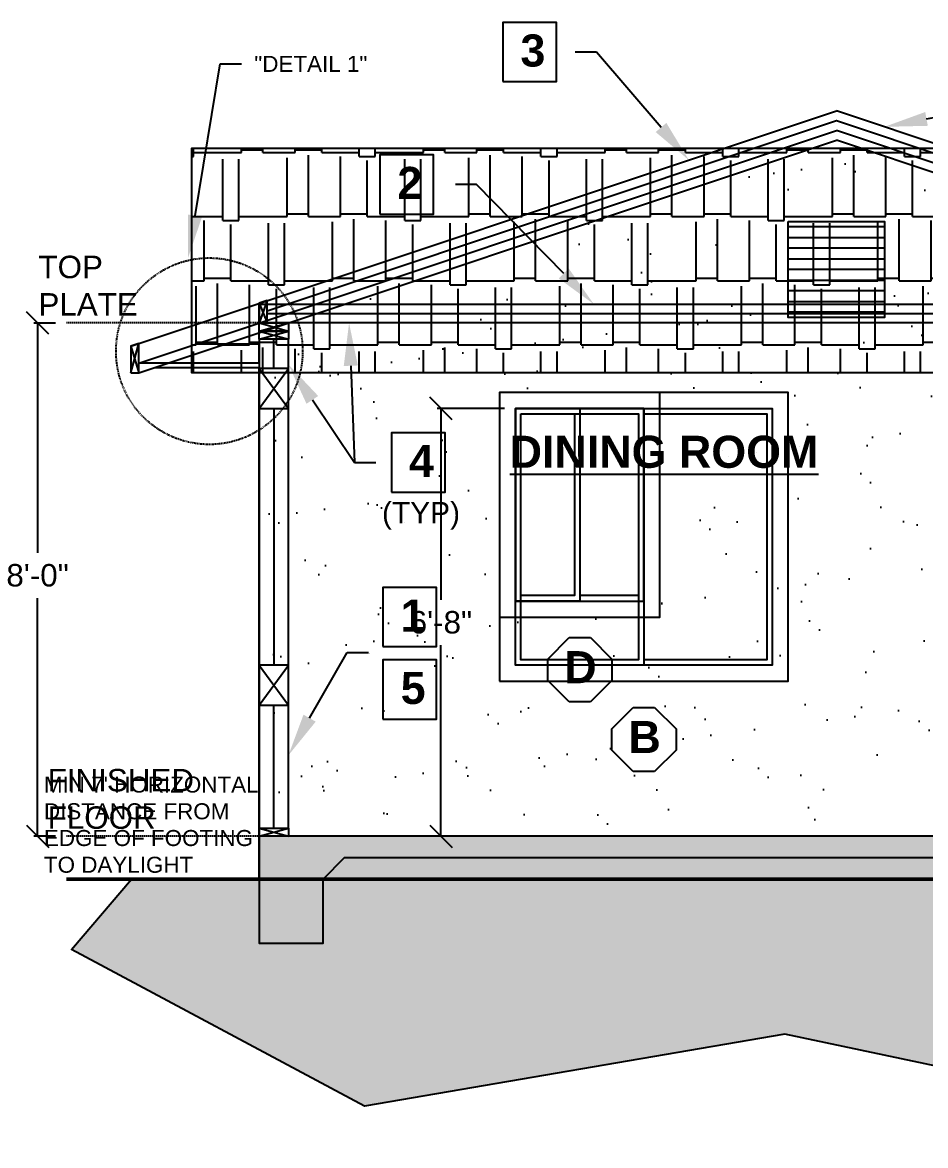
# Model space of a CAD drawing. Header units: inches. Extents: x -3572 to 2430, y -4559 to 3072.
# Drawn here: x -3351.5 to -3182.6, y -1277.7 to -1067.7 of the extents above; entities that cross this region are included whole.
import ezdxf
from ezdxf import colors
from ezdxf.entities.mleader import LeaderData, LeaderLine
from ezdxf.math import Vec2, Vec3

# ---------------------------------------------------------------- set-up
doc = ezdxf.new("R2010")
doc.units = ezdxf.units.IN
doc.header["$MEASUREMENT"] = 0
doc.linetypes.add('DASHED2', pattern=[0.375, 0.25, -0.125])
for name, color, linetype in [('Elevation - Left Details', 6, 'Continuous'), ('Elevation - Right & Left Dim & Labels', 190, 'Continuous'), ('Elevation - Right Details', 3, 'Continuous'), ('Elevation - Section A', 7, 'Continuous'), ('Elevation - Section B', 7, 'Continuous')]:
    doc.layers.add(name, color=color, linetype=linetype)
doc.layers.add('Wall Insulation - Section B', color=40, linetype='BATTING', transparency=0.5)
doc.styles.get("Standard").update_dxf_attribs({"font": 'arial.ttf'})
doc.linetypes.add('BATTING', pattern='A,0.0001,-0.1,[134,ltypeshp.shx,S=0.1,R=0,X=-0.1,Y=0],-0.2,[134,ltypeshp.shx,S=0.1,R=180,X=0.1,Y=0],-0.1', length=0.4001)
doc.dimstyles.get("Standard").update_dxf_attribs({"dimscale": 0.7, "dimtxt": 6, "dimasz": 6, "dimexe": 1, "dimexo": 3, "dimgap": 3, "dimtad": 0, "dimtih": 1, "dimtoh": 1, "dimdec": 4, "dimzin": 1, "dimdsep": 46, "dimlunit": 4, "dimtxsty": 'Standard', "dimblk": 'OBLIQUE', "dimcen": 0.09, "dimadec": 0, "dimazin": 0, "dimtfac": 1, "dimtdec": 4, "dimtofl": 0, "dimtmove": 0, "dimatfit": 3, "dimfxl": 1, "dimtolj": 1, "dimtzin": 0, "dimarcsym": 0})

# ---------------------------------------------------------------- blocks, each defined once
blk = doc.blocks.new('_Oblique')
at = {"color": 0, "linetype": 'ByBlock', "lineweight": -2}
blk.add_line((-0.5, -0.5), (0.5, 0.5), dxfattribs=at)
blk = doc.blocks.new('*D87')
at = {"layer": 'Defpoints', "color": 0, "transparency": 16777216}
for p in [(-3259.23, -1139.89), (-3273.21, -1219.89), (-3262.23, -1219.89)]:
    blk.add_point(p, dxfattribs=at)
at = {"layer": 'Elevation - Left Details', "color": 0, "lineweight": -2, "transparency": 16777216}
for p, q in [((-3261.33, -1139.89), (-3273.91, -1139.89)), ((-3273.21, -1139.89), (-3273.21, -1175.64)), ((-3273.21, -1219.89), (-3273.21, -1184.13)), ((-3264.33, -1219.89), (-3273.91, -1219.89))]:
    blk.add_line(p, q, dxfattribs=at)
at = {"layer": 'Elevation - Left Details', "color": 0, "lineweight": -2, "transparency": 16777216, "xscale": 4.199999999999999, "yscale": 4.199999999999999, "zscale": 4.199999999999999}
for p, rotation in [((-3273.21, -1139.89), 90), ((-3273.21, -1219.89), 270)]:
    blk.add_blockref('_Oblique', p, dxfattribs=dict(at, rotation=rotation))
at = {"layer": 'Elevation - Left Details', "color": 0, "transparency": 16777216, "insert": (-3273.21, -1179.89), "char_height": 4.2, "attachment_point": 5}
blk.add_mtext('\\A1;6\'-8"', dxfattribs=at)
blk = doc.blocks.new('*D88')
at = {"layer": 'Defpoints', "color": 0, "transparency": 16777216}
for p in [(-3348.65, -1123.89), (-3343.23, -1123.89), (-3343.23, -1219.89)]:
    blk.add_point(p, dxfattribs=at)
at = {"layer": 'Elevation - Right & Left Dim & Labels', "color": 0, "lineweight": -2, "transparency": 16777216}
for p, q in [((-3345.33, -1123.89), (-3349.35, -1123.89)), ((-3348.65, -1123.89), (-3348.65, -1166.86)), ((-3348.65, -1219.89), (-3348.65, -1175.35)), ((-3345.33, -1219.89), (-3349.35, -1219.89))]:
    blk.add_line(p, q, dxfattribs=at)
at = {"layer": 'Elevation - Right & Left Dim & Labels', "color": 0, "lineweight": -2, "transparency": 16777216, "xscale": 4.199999999999999, "yscale": 4.199999999999999, "zscale": 4.199999999999999}
for p, rotation in [((-3348.65, -1123.89), 90), ((-3348.65, -1219.89), 270)]:
    blk.add_blockref('_Oblique', p, dxfattribs=dict(at, rotation=rotation))
at = {"layer": 'Elevation - Right & Left Dim & Labels', "color": 0, "transparency": 16777216, "insert": (-3348.65, -1171.1), "char_height": 4.2, "attachment_point": 5}
blk.add_mtext('\\A1;8\'-0"', dxfattribs=at)

msp = doc.modelspace()

# ---------------------------------------------------------------- hatches: boundary and pattern name
at = {"layer": 'Elevation - Left Details', "transparency": 33554610}
h = msp.add_hatch(dxfattribs=at)
h.set_pattern_fill('AR-SAND', color=256, scale=10)
h.paths.add_polyline_path([(-3091.2318, -1219.88738), (-3091.2318, -1132.19808), (-3071.7318, -1132.19808), (-3096.66398, -1123.88738), (-3301.79962, -1123.88738), (-3326.73179, -1132.19808), (-3307.2318, -1132.19808), (-3307.2318, -1219.88738)])
h.paths.add_polyline_path([(-3166.2318, -1178.88738), (-3166.2318, -1136.88738), (-3136.2318, -1136.88738), (-3136.2318, -1178.88738)], flags=16)
h.paths.add_polyline_path([(-3163.2318, -1175.88738), (-3163.2318, -1139.88738), (-3151.2318, -1139.88738), (-3139.2318, -1139.88738), (-3139.2318, -1175.88738)], flags=0)
h.paths.add_polyline_path([(-3157.2318, -1190.73776), (-3157.2318, -1186.73776), (-3153.2318, -1182.73776), (-3149.2318, -1182.73776), (-3145.2318, -1186.73776), (-3145.2318, -1190.73776), (-3149.2318, -1194.73776), (-3153.2318, -1194.73776)], flags=16)
h.paths.add_polyline_path([(-3162.2318, -1174.88738), (-3162.2318, -1140.88738), (-3152.2318, -1140.88738), (-3152.2318, -1174.88738)], flags=0)
h.paths.add_polyline_path([(-3232.2318, -1178.88738), (-3262.2318, -1178.88738), (-3262.2318, -1136.88738), (-3232.2318, -1136.88738)], flags=16)
h.paths.add_polyline_path([(-3235.2318, -1175.88738), (-3259.2318, -1175.88738), (-3259.2318, -1139.88738), (-3235.2318, -1139.88738)], flags=0)
h.paths.add_polyline_path([(-3241.2318, -1190.73776), (-3245.2318, -1194.73776), (-3249.2318, -1194.73776), (-3253.2318, -1190.73776), (-3253.2318, -1186.73776), (-3249.2318, -1182.73776), (-3245.2318, -1182.73776), (-3241.2318, -1186.73776)], flags=16)
h.paths.add_polyline_path([(-3248.2318, -1174.88738), (-3258.2318, -1174.88738), (-3258.2318, -1140.88738), (-3248.2318, -1140.88738)], flags=0)
h.paths.add_polyline_path([(-3096.66398, -1123.88738), (-3199.2318, -1089.69821), (-3301.79962, -1123.88738)])
h.paths.add_polyline_path([(-3190.2318, -1122.88747), (-3208.2318, -1122.88747), (-3208.2318, -1104.88747), (-3190.2318, -1104.88747)], flags=16)
h.paths.add_polyline_path([(-3155.71566, -1194.5403), (-3146.66246, -1194.5403), (-3146.66246, -1182.17604), (-3155.71566, -1182.17604)], flags=24)
h.paths.add_polyline_path([(-3251.71566, -1194.5403), (-3242.66246, -1194.5403), (-3242.66246, -1182.17604), (-3251.71566, -1182.17604)], flags=24)
at = {"layer": 'Elevation - Right Details', "transparency": 33554610}
h = msp.add_hatch(dxfattribs=at)
h.set_pattern_fill('AR-SAND', color=256, scale=10)
h.paths.add_polyline_path([(-2801.2318, -1132.19808), (-2781.7318, -1132.19808), (-2806.66398, -1123.88738), (-3011.79962, -1123.88738), (-3017.2318, -1125.6981), (-3017.2318, -1133.19808), (-3307.2318, -1133.19808), (-3307.2318, -1219.88738), (-2801.2318, -1219.88738)])
h.paths.add_polyline_path([(-3136.2318, -1136.88738), (-3094.2318, -1136.88738), (-3094.2318, -1166.88738), (-3136.2318, -1166.88738)], flags=16)
h.paths.add_polyline_path([(-3133.2318, -1163.88738), (-3133.2318, -1139.88738), (-3115.2318, -1139.88738), (-3097.2318, -1139.88738), (-3097.2318, -1163.88738)], flags=0)
h.paths.add_polyline_path([(-3132.2318, -1162.88738), (-3132.2318, -1140.88738), (-3116.2318, -1140.88738), (-3116.2318, -1162.88738)], flags=0)
h.paths.add_polyline_path([(-3208.2318, -1190.88738), (-3262.2318, -1190.88738), (-3262.2318, -1136.88738), (-3208.2318, -1136.88738)], flags=16)
h.paths.add_polyline_path([(-3211.2318, -1187.88738), (-3235.2318, -1187.88738), (-3259.2318, -1187.88738), (-3259.2318, -1139.88738), (-3235.2318, -1139.88738), (-3211.2318, -1139.88738)], flags=0)
h.paths.add_polyline_path([(-3121.2318, -1175.80677), (-3117.2318, -1171.80677), (-3113.2318, -1171.80677), (-3109.2318, -1175.80677), (-3109.2318, -1179.80677), (-3113.2318, -1183.80677), (-3117.2318, -1183.80677), (-3121.2318, -1179.80677)], flags=16)
h.paths.add_polyline_path([(-3236.2318, -1186.88738), (-3258.2318, -1186.88738), (-3258.2318, -1140.88738), (-3236.2318, -1140.88738)], flags=0)
h.paths.add_polyline_path([(-3229.2318, -1199.80677), (-3229.2318, -1203.80677), (-3233.2318, -1207.80677), (-3237.2318, -1207.80677), (-3241.2318, -1203.80677), (-3241.2318, -1199.80677), (-3237.2318, -1195.80677), (-3233.2318, -1195.80677)], flags=16)
h.paths.add_polyline_path([(-3004.2318, -1136.88738), (-2962.2318, -1136.88738), (-2962.2318, -1166.88738), (-3004.2318, -1166.88738)], flags=16)
h.paths.add_polyline_path([(-3001.2318, -1163.88738), (-3001.2318, -1139.88738), (-2983.2318, -1139.88738), (-2965.2318, -1139.88738), (-2965.2318, -1163.88738)], flags=0)
h.paths.add_polyline_path([(-3000.2318, -1162.88738), (-3000.2318, -1140.88738), (-2984.2318, -1140.88738), (-2984.2318, -1162.88738)], flags=0)
h.paths.add_polyline_path([(-2989.2318, -1175.80677), (-2985.2318, -1171.80677), (-2981.2318, -1171.80677), (-2977.2318, -1175.80677), (-2977.2318, -1179.80677), (-2981.2318, -1183.80677), (-2985.2318, -1183.80677), (-2989.2318, -1179.80677)], flags=16)
h.paths.add_polyline_path([(-2900.2318, -1136.88738), (-2846.2318, -1136.88738), (-2846.2318, -1190.88738), (-2900.2318, -1190.88738)], flags=16)
h.paths.add_polyline_path([(-2897.2318, -1139.88738), (-2873.2318, -1139.88738), (-2849.2318, -1139.88738), (-2849.2318, -1187.88738), (-2873.2318, -1187.88738), (-2897.2318, -1187.88738)], flags=0)
h.paths.add_polyline_path([(-2896.2318, -1140.88738), (-2874.2318, -1140.88738), (-2874.2318, -1186.88738), (-2896.2318, -1186.88738)], flags=0)
h.paths.add_polyline_path([(-2879.2318, -1199.80677), (-2875.2318, -1195.80677), (-2871.2318, -1195.80677), (-2867.2318, -1199.80677), (-2867.2318, -1203.80677), (-2871.2318, -1207.80677), (-2875.2318, -1207.80677), (-2879.2318, -1203.80677)], flags=16)
h.paths.add_polyline_path([(-2909.2318, -1089.69821), (-3011.79962, -1123.88738), (-2806.66398, -1123.88738)])
h.paths.add_polyline_path([(-2900.2318, -1122.88747), (-2918.2318, -1122.88747), (-2918.2318, -1104.88747), (-2900.2318, -1104.88747)], flags=16)
h.paths.add_polyline_path([(-2919.53113, -1143.28787), (-2899.84082, -1143.28787), (-2899.84082, -1130.92362), (-2919.53113, -1130.92362)], flags=24)
h.paths.add_polyline_path([(-2877.7218, -1207.6093), (-2868.6686, -1207.6093), (-2868.6686, -1195.24504), (-2877.7218, -1195.24504)], flags=24)
h.paths.add_polyline_path([(-2987.60516, -1183.71162), (-2978.55195, -1183.71162), (-2978.55195, -1171.34736), (-2987.60516, -1171.34736)], flags=24)
h.paths.add_polyline_path([(-3119.60516, -1183.71162), (-3110.55195, -1183.71162), (-3110.55195, -1171.34736), (-3119.60516, -1171.34736)], flags=24)
h.paths.add_polyline_path([(-3239.7218, -1207.6093), (-3230.6686, -1207.6093), (-3230.6686, -1195.24504), (-3239.7218, -1195.24504)], flags=24)
h.paths.add_polyline_path([(-2898.94846, -1120.11257), (-2879.25815, -1120.11257), (-2879.25815, -1107.74832), (-2898.94846, -1107.74832)], flags=24)
at = {"layer": 'Elevation - Right Details', "transparency": 33554559}
h = msp.add_hatch(dxfattribs=at)
h.set_pattern_fill('AR-RSHKE', color=256)
h.paths.add_polyline_path([(-3028.29967, -1123.88738), (-2930.2318, -1091.19816), (-3319.79962, -1091.19816), (-3319.79962, -1123.88738)])
h.paths.add_polyline_path([(-3319.79962, -1123.88738), (-3319.79962, -1133.19808), (-3301.79962, -1133.19808), (-3011.79962, -1133.19808), (-3011.79962, -1123.88738), (-3028.29967, -1123.88738), (-3028.29967, -1123.88738)])
at = {"layer": 'Elevation - Section A', "transparency": 33554610}
h = msp.add_hatch(dxfattribs=at)
h.set_pattern_fill('AR-SAND', color=256)
h.set_pattern_definition([(37.5, (0, 0), (-0.06299336, 1.9268238), [0, -1.52, 0, -1.7, 0, -1.625]), (7.5, (0, 0), (1.7697767, 2.822146), [0, -0.82, 0, -1.37, 0, -0.525]), (327.5, (-1.23, 0), (3.1141419, 0.00565905), [0, -0.5, 0, -1.8, 0, -2.35]), (317.5, (-1.23, 0), (3.0061266, 0.8776756), [0, -0.25, 0, -1.18, 0, -1.35])])
h.paths.add_polyline_path([(-3056.2318, -1223.88738), (-3091.2318, -1223.88738), (-3091.2318, -1227.88738), (-3052.2318, -1227.88738)])
h.paths.add_polyline_path([(-3091.2318, -1223.88738), (-3291.2318, -1223.88738), (-3295.2318, -1227.88738), (-3091.2318, -1227.88738)])
h.paths.add_polyline_path([(-2817.2318, -1223.88738), (-3036.2318, -1223.88738), (-3040.2318, -1227.88738), (-2813.2318, -1227.88738)])
at = {"layer": 'Elevation - Section B', "transparency": 33554534}
h = msp.add_hatch(dxfattribs=at)
h.set_pattern_fill('EARTH', color=256, scale=30)
h.paths.add_polyline_path([(-3295.2318, -1227.88738), (-3295.2318, -1239.88738), (-3307.2318, -1239.88738), (-3307.2318, -1227.88738), (-3331.06445, -1227.88738), (-3342.30821, -1241.06355), (-3287.50045, -1270.35426), (-3208.88757, -1256.92548), (-3139.00943, -1271.69714), (-3053.00559, -1263.63987), (-2934.07838, -1277.74009), (-2839.33975, -1268.58015), (-2776.98105, -1250.97727), (-2767.59309, -1227.88738), (-2801.2318, -1227.88738), (-2801.2318, -1239.88738), (-2813.2318, -1239.88738), (-2813.2318, -1227.88738), (-3040.2318, -1227.88738), (-3040.2318, -1239.88738), (-3052.2318, -1239.88738), (-3052.2318, -1227.88738)])
h.paths.add_polyline_path([(-3348.54737, -1228.56747), (-3306.87479, -1228.56747), (-3306.87479, -1207.22573), (-3348.54737, -1207.22573)], flags=9)
h = msp.add_hatch(dxfattribs=at)
h.set_pattern_fill('AR-CONC', color=256)
h.set_pattern_definition([(50, (0, 0), (7.172602, -0.627521), [0.75, -8.25]), (355, (0, 0), (-1.387513, 7.521921), [0.6, -6.6]), (100.45144, (0.598, -0.052), (5.785088, 6.8944), [0.637402, -7.011421]), (46.1842, (0, 2), (10.672413, -1.655193), [1.125, -12.375]), (96.63564, (0.889, 1.862), (9.34662, 9.741186), [0.956103, -10.517138]), (351.18416, (0, 2), (9.34662, 9.741186), [0.9, -9.9]), (21, (1, 1.5), (5.969071, -4.026189), [0.75, -8.25]), (326, (1, 1.5), (2.433153, 7.2515), [0.6, -6.6]), (71.45144, (1.4974, 1.1645), (8.402224, 3.225312), [0.637402, -7.011421]), (37.5, (0, 0), (0.1215986, 3.3289385), [0, -6.52, 0, -6.7, 0, -6.625]), (7.5, (0, 0), (2.6306954, 3.944117), [0, -3.82, 0, -6.37, 0, -2.525]), (327.5, (-2.23, 0), (5.3382244, -0.2255487), [0, -2.5, 0, -7.8, 0, -10.35]), (317.5, (-3.23, 0), (5.831862, 1.00105), [0, -3.25, 0, -5.18, 0, -7.35])])
h.paths.add_polyline_path([(-2801.2318, -1219.88738), (-3307.2318, -1219.88738), (-3307.2318, -1239.88738), (-3295.2318, -1239.88738), (-3295.2318, -1227.88738), (-3291.2318, -1223.88738), (-3056.2318, -1223.88738), (-3052.2318, -1227.88738), (-3052.2318, -1239.88738), (-3040.2318, -1239.88738), (-3040.2318, -1227.88738), (-3036.2318, -1223.88738), (-2817.2318, -1223.88738), (-2813.2318, -1227.88738), (-2813.2318, -1239.88738), (-2801.2318, -1239.88738), (-2801.2318, -1227.88738)])

# ---------------------------------------------------------------- linework, layer by layer
at = {"layer": 'Elevation - Left Details'}
for p, q in [((-3331.2318, -1128.19808), (-3199.2318, -1084.19818)), ((-3067.2318, -1128.19808), (-3199.2318, -1084.19818)), ((-3329.7318, -1133.19808), (-3199.2318, -1089.69821)), ((-3068.7318, -1133.19808), (-3199.2318, -1089.69821)), ((-3190.2318, -1105.88747), (-3208.2318, -1105.88747)), ((-3208.2318, -1107.88747), (-3190.2318, -1107.88747)), ((-3190.2318, -1109.88747), (-3208.2318, -1109.88747)), ((-3208.2318, -1111.88747), (-3190.2318, -1111.88747)), ((-3190.2318, -1113.88747), (-3208.2318, -1113.88747)), ((-3208.2318, -1115.88747), (-3190.2318, -1115.88747)), ((-3190.2318, -1117.88747), (-3208.2318, -1117.88747)), ((-3208.2318, -1119.88747), (-3190.2318, -1119.88747)), ((-3190.2318, -1121.88747), (-3208.2318, -1121.88747)), ((-3331.2318, -1128.19808), (-3331.2318, -1133.19808)), ((-3326.73179, -1132.19808), (-3307.2318, -1132.19808)), ((-3307.2318, -1227.88738), (-3307.2318, -1132.19808)), ((-3331.2318, -1133.19808), (-3329.7318, -1133.19808)), ((-3249.2318, -1182.73776), (-3245.2318, -1182.73776)), ((-3245.2318, -1182.73776), (-3241.2318, -1186.73776)), ((-3253.2318, -1190.73776), (-3253.2318, -1186.73776)), ((-3241.2318, -1186.73776), (-3241.2318, -1190.73776)), ((-3245.2318, -1194.73776), (-3249.2318, -1194.73776))]:
    msp.add_line(p, q, dxfattribs=at)
for points in [[(-3208.2318, -1104.88747), (-3190.2318, -1104.88747), (-3190.2318, -1122.88747), (-3208.2318, -1122.88747)], [(-3262.2318, -1178.88738), (-3232.2318, -1178.88738), (-3232.2318, -1136.88738), (-3262.2318, -1136.88738)], [(-3258.2318, -1140.88738), (-3248.2318, -1140.88738), (-3248.2318, -1174.88738), (-3258.2318, -1174.88738)]]:
    msp.add_lwpolyline(points, close=True, dxfattribs=at)
for points in [[(-3259.2318, -1175.88738), (-3235.2318, -1175.88738), (-3235.2318, -1139.88738), (-3259.2318, -1139.88738), (-3259.2318, -1175.88738)], [(-3259.2318, -1139.88738), (-3247.2318, -1139.88738), (-3247.2318, -1175.88738), (-3259.2318, -1175.88738), (-3259.2318, -1139.88738)], [(-3247.2318, -1140.88738), (-3236.2318, -1140.88738), (-3236.2318, -1174.88738), (-3247.2318, -1174.88738)], [(-3253.2318, -1186.73776), (-3249.2318, -1182.73776)], [(-3249.2318, -1194.73776), (-3253.2318, -1190.73776)], [(-3241.2318, -1190.73776), (-3245.2318, -1194.73776)]]:
    msp.add_lwpolyline(points, dxfattribs=at)
at = {"layer": 'Elevation - Right & Left Dim & Labels', "linetype": 'DASHED2'}
for p, q in [((-2765.2318, -1123.88738), (-3343.2318, -1123.88738)), ((-2765.2318, -1219.88738), (-3343.2318, -1219.88738))]:
    msp.add_line(p, q, dxfattribs=at)
at = {"layer": 'Elevation - Right & Left Dim & Labels', "lineweight": 50}
msp.add_line((-2765.2318, -1227.88738), (-3343.2318, -1227.88738), dxfattribs=at)
at = {"layer": 'Elevation - Right Details'}
for p, q in [((-3307.2318, -1133.69808), (-3307.2318, -1227.88738)), ((-3237.2318, -1195.80677), (-3233.2318, -1195.80677)), ((-3233.2318, -1195.80677), (-3229.2318, -1199.80677)), ((-3241.2318, -1203.80677), (-3241.2318, -1199.80677)), ((-3229.2318, -1199.80677), (-3229.2318, -1203.80677)), ((-3233.2318, -1207.80677), (-3237.2318, -1207.80677))]:
    msp.add_line(p, q, dxfattribs=at)
for points in [[(-3011.79962, -1123.88738), (-3011.79962, -1133.19808), (-3301.79962, -1133.19808), (-3319.79962, -1133.19808), (-3319.79962, -1091.19816), (-2924.79962, -1091.19816)], [(-3259.2318, -1139.88738), (-3235.2318, -1139.88738), (-3235.2318, -1187.88738), (-3259.2318, -1187.88738), (-3259.2318, -1139.88738)], [(-3235.2318, -1139.88738), (-3211.2318, -1139.88738), (-3211.2318, -1187.88738), (-3235.2318, -1187.88738)], [(-3235.2318, -1140.88738), (-3212.2318, -1140.88738), (-3212.2318, -1186.88738), (-3235.2318, -1186.88738)], [(-3241.2318, -1199.80677), (-3237.2318, -1195.80677)], [(-3237.2318, -1207.80677), (-3241.2318, -1203.80677)], [(-3229.2318, -1203.80677), (-3233.2318, -1207.80677)]]:
    msp.add_lwpolyline(points, dxfattribs=at)
for points in [[(-3262.2318, -1190.88738), (-3208.2318, -1190.88738), (-3208.2318, -1136.88738), (-3262.2318, -1136.88738)], [(-3258.2318, -1140.88738), (-3236.2318, -1140.88738), (-3236.2318, -1186.88738), (-3258.2318, -1186.88738)]]:
    msp.add_lwpolyline(points, close=True, dxfattribs=at)
at = {"layer": 'Elevation - Section B'}
for p, q in [((-3331.2318, -1128.19808), (-3199.2318, -1084.19818)), ((-3091.23181, -1120.19809), (-3199.2318, -1084.19818)), ((-3329.7318, -1131.38736), (-3199.2318, -1087.88749)), ((-3091.2318, -1123.88738), (-3199.2318, -1087.88749)), ((-3305.7318, -1119.69806), (-3307.2318, -1123.88738)), ((-3307.2318, -1120.19806), (-3305.7318, -1123.88738)), ((-3307.2318, -1123.88738), (-3301.7318, -1125.38738)), ((-3307.2318, -1125.38738), (-3301.7318, -1123.88738)), ((-3307.2318, -1125.38738), (-3301.7318, -1126.88738)), ((-3307.2318, -1126.88738), (-3301.7318, -1125.38738)), ((-3331.2318, -1133.19808), (-3329.7318, -1127.69808)), ((-3307.2318, -1127.82308), (-3319.03893, -1127.82308)), ((-3307.2318, -1131.32308), (-3307.2318, -1127.82308)), ((-3331.2318, -1128.19808), (-3329.7318, -1133.19808)), ((-3329.7318, -1133.19808), (-3329.7318, -1131.32308)), ((-3329.53896, -1131.32308), (-3307.2318, -1131.32308)), ((-3307.2318, -1132.38738), (-3301.7318, -1139.88738)), ((-3307.2318, -1139.88738), (-3301.7318, -1132.38738)), ((-3304.4818, -1139.88738), (-3304.4818, -1187.88738)), ((-3307.2318, -1187.88738), (-3301.7318, -1195.38738)), ((-3307.2318, -1195.38738), (-3301.7318, -1187.88738)), ((-3307.2318, -1218.38738), (-3301.7318, -1219.88738)), ((-3307.2318, -1219.88738), (-3301.7318, -1218.38738))]:
    msp.add_line(p, q, dxfattribs=at)
for points in [[(-3261.63931, -1078.72951), (-3251.60167, -1078.72951), (-3251.60167, -1067.67424), (-3261.63931, -1067.67424)], [(-3284.66087, -1103.50741), (-3274.62323, -1103.50741), (-3274.62323, -1092.45213), (-3284.66087, -1092.45213)], [(-3307.2318, -1123.88738), (-3305.7318, -1123.88738), (-3305.7318, -1119.69806), (-3307.2318, -1120.19806)], [(-3307.2318, -1125.38738), (-3307.2318, -1123.88738), (-3301.7318, -1123.88738), (-3301.7318, -1125.38738)], [(-3307.2318, -1126.88738), (-3307.2318, -1125.38738), (-3301.7318, -1125.38738), (-3301.7318, -1126.88738)], [(-3331.2318, -1133.19808), (-3329.7318, -1133.19808), (-3329.7318, -1127.69808), (-3331.2318, -1128.19808)], [(-3307.2318, -1218.38738), (-3301.7318, -1218.38738), (-3301.7318, -1126.88738), (-3307.2318, -1126.88738)], [(-3307.2318, -1139.88738), (-3301.7318, -1139.88738), (-3301.7318, -1132.38738), (-3307.2318, -1132.38738)], [(-3282.47577, -1155.51444), (-3272.43812, -1155.51444), (-3272.43812, -1144.45917), (-3282.47577, -1144.45917)], [(-3284.04417, -1184.42714), (-3274.00653, -1184.42714), (-3274.00653, -1173.37187), (-3284.04417, -1173.37187)], [(-3307.2318, -1195.38738), (-3301.7318, -1195.38738), (-3301.7318, -1187.88738), (-3307.2318, -1187.88738)], [(-3284.04417, -1197.96553), (-3274.00653, -1197.96553), (-3274.00653, -1186.91026), (-3284.04417, -1186.91026)], [(-3307.2318, -1219.88738), (-3307.2318, -1218.38738), (-3301.7318, -1218.38738), (-3301.7318, -1219.88738)], [(-2801.2318, -1239.88738), (-2801.2318, -1219.88738), (-3307.2318, -1219.88738), (-3307.2318, -1239.88738), (-3295.2318, -1239.88738), (-3295.2318, -1227.88738), (-3291.2318, -1223.88738), (-3056.2318, -1223.88738), (-3052.2318, -1227.88738), (-3052.2318, -1239.88738), (-3040.2318, -1239.88738), (-3040.2318, -1227.88738), (-3036.2318, -1223.88738), (-2817.2318, -1223.88738), (-2813.2318, -1227.88738), (-2813.2318, -1239.88738)]]:
    msp.add_lwpolyline(points, close=True, dxfattribs=at)
at = {"layer": 'Elevation - Section B', "linetype": 'ByBlock'}
for points in [[(-3307.2318, -1123.88738), (-3307.2318, -1120.38738), (-3091.2318, -1120.38738), (-3091.2318, -1123.88738)], [(-2801.2318, -1227.88738), (-2767.59309, -1227.88738), (-2776.98105, -1250.97727), (-2839.33975, -1268.58015), (-2934.07838, -1277.74009), (-3053.00559, -1263.63987), (-3139.00943, -1271.69714), (-3208.88757, -1256.92548), (-3287.50045, -1270.35426), (-3342.30821, -1241.06355), (-3331.06445, -1227.88738), (-3307.2318, -1227.88738), (-3307.2318, -1239.88738), (-3295.2318, -1239.88738), (-3295.2318, -1227.88738), (-3052.2318, -1227.88738), (-3052.2318, -1239.88738), (-3040.2318, -1239.88738), (-3040.2318, -1227.88738), (-2813.2318, -1227.88738), (-2813.2318, -1239.88738), (-2801.2318, -1239.88738)]]:
    msp.add_lwpolyline(points, close=True, dxfattribs=at)
at = {"layer": 'Elevation - Section B', "linetype": 'DASHED2', "ltscale": 0.5}
msp.add_circle((-3316.52606, -1129.16082), 17.44788, dxfattribs=at)
at = {"layer": 'Wall Insulation - Section B', "linetype": 'BATTING', "ltscale": 0.08}
msp.add_line((-3305.7318, -1122.13539), (-3092.7318, -1122.13539), dxfattribs=at)
at = {"layer": 'Wall Insulation - Section B', "ltscale": 0.12}
for p, q in [((-3304.4818, -1132.38738), (-3304.4818, -1126.88738)), ((-3304.4818, -1218.38738), (-3304.4818, -1195.38738))]:
    msp.add_line(p, q, dxfattribs=at)
at = {"layer": 'Wall Insulation - Section B', "ltscale": 0.08}
msp.add_lwpolyline([(-3305.7318, -1121.62269), (-3199.2318, -1086.04283), (-3092.7318, -1121.64003)], dxfattribs=at)

# ---------------------------------------------------------------- texts
at = {"layer": 'Elevation - Left Details', "insert": (-3282.14543, -1185.26403), "char_height": 6, "attachment_point": 1}
msp.add_mtext_dynamic_manual_height_columns('\\pxqc;{\\fArial|b1|i0|c0|p34;D}', width=70.1010121, gutter_width=1, heights=[0], dxfattribs=at)
at = {"layer": 'Elevation - Right & Left Dim & Labels', "char_height": 4.2, "attachment_point": 1}
for s, insert in [('TOP \\PPLATE', (-3348.48918, -1111.30528)), ('FINISHED \\PFLOOR', (-3346.76858, -1207.29751))]:
    msp.add_mtext_dynamic_manual_height_columns(s, width=52.3901152, gutter_width=0.7, heights=[0], dxfattribs=dict(at, insert=insert))
at = {"layer": 'Elevation - Right Details', "insert": (-3270.14543, -1198.33304), "char_height": 6, "attachment_point": 1}
msp.add_mtext_dynamic_manual_height_columns('\\pxqc;{\\fArial|b1|i0|c0|p34;B}', width=70.1010121, gutter_width=1, heights=[0], dxfattribs=at)
at = {"layer": 'Elevation - Section B', "attachment_point": 1}
for s, width, insert, char_height in [('{\\fArial|b1|i0|c0|p34;3}', 70.1010121, (-3258.33089, -1069.91146), 6), ('{\\fArial|b1|i0|c0|p34;2}', 70.1010121, (-3281.35245, -1094.68936), 6), ('{\\fArial|b1|i0|c0|p34;4}', 70.1010121, (-3279.16735, -1146.6964), 6), ('\\pxqc;{\\fArial|b1|i0|c0|p34;\\LDINING ROOM}', 70.1010121, (-3266.52654, -1144.97761), 6), ('(TYP)', 23.1015534, (-3284.22227, -1157.36746), 4), ('{\\fArial|b1|i0|c0|p34;1}', 70.1010121, (-3280.73576, -1175.6091), 6), ('{\\fArial|b1|i0|c0|p34;5}', 70.1010121, (-3280.73576, -1189.14749), 6), ("MIN 7' HORIZONTAL DISTANCE FROM EDGE OF FOOTING TO DAYLIGHT", 42.2974974, (-3347.46586, -1208.71652), 3)]:
    msp.add_mtext_dynamic_manual_height_columns(s, width=width, gutter_width=1, heights=[0], dxfattribs=dict(at, insert=insert, char_height=char_height))

# ---------------------------------------------------------------- dimensions: what is measured, and where the dimension line sits
at = {"layer": 'Elevation - Left Details'}
dim = msp.add_linear_dim(base=(-3273.20875, -1219.88738), p1=(-3259.2318, -1139.88738), p2=(-3262.2318, -1219.88738), angle=90, dimstyle='Standard', dxfattribs=at)
dim.commit()
dim.dimension.update_dxf_attribs({"geometry": '*D87', "text_midpoint": (-3273.20875, -1179.88738), "dimtype": 160})
at = {"layer": 'Elevation - Right & Left Dim & Labels'}
dim = msp.add_linear_dim(base=(-3348.65191, -1123.88738), p1=(-3343.2318, -1219.88738), p2=(-3343.2318, -1123.88738), angle=90, dimstyle='Standard', dxfattribs=at)
dim.commit()
dim.dimension.update_dxf_attribs({"geometry": '*D88', "text_midpoint": (-3348.65191, -1171.10204), "dimtype": 160})

# ---------------------------------------------------------------- leaders
at = {"layer": 'Elevation - Left Details'}
ml = msp.add_multileader_mtext('Standard', dxfattribs=at)
ml.set_content('.', color=256)
ml.set_leader_properties()
ml.build(insert=Vec2(0, 0))
ml.multileader.update_dxf_attribs({"dogleg_length": 3.98438, "arrow_head_size": 8})
ctx = ml.context
ctx.base_point, ctx.char_height, ctx.arrow_head_size, ctx.landing_gap_size, ctx.plane_origin = Vec3(-3099.84108, -1070.89269), 0.5, 8, 0.09, Vec3(-3125.88882, -1087.25484)
notes = []
notes.append((ctx, [(0, (1, 1, 0), (-3103.82546, -1070.89269), (1, 0), 3.98438, [(0, [(-3190.23438, -1087.19731)], 0, [])])]))
ctx.mtext.insert, ctx.mtext.flow_direction = Vec3(-3099.75108, -1070.64269), 5
at = {"layer": 'Elevation - Section B'}
ml = msp.add_multileader_mtext('Standard', dxfattribs=at)
ml.set_content('\\pxi-1,l1; ', color=256)
ml.set_leader_properties()
ml.build(insert=Vec2(0, 0))
ml.multileader.update_dxf_attribs({"dogleg_length": 3.98438, "arrow_head_size": 8})
ctx = ml.context
ctx.base_point, ctx.char_height, ctx.arrow_head_size, ctx.landing_gap_size, ctx.plane_origin = Vec3(-3249.42623, -1073.20187), 3, 8, 0.09, Vec3(-3226.84186, -1093.40149)
ctx.text_align_type = 2
notes.append((ctx, [(1, (1, 1, 0), (-3244.09746, -1073.20187), (-1, 0), 3.98438, [(0, [(-3226.84186, -1093.40149)], 0, [])])]))
ctx.mtext.insert, ctx.mtext.width, ctx.mtext.alignment, ctx.mtext.flow_direction = Vec3(-3248.17183, -1071.70187), 118.108254, 3, 5
ml = msp.add_multileader_mtext('Standard', dxfattribs=at)
ml.set_content('  "DETAIL 1"', color=256)
ml.set_leader_properties()
ml.build(insert=Vec2(0, 0))
ml.multileader.update_dxf_attribs({"dogleg_length": 3.98438, "arrow_head_size": 8})
ctx = ml.context
ctx.base_point, ctx.char_height, ctx.arrow_head_size, ctx.landing_gap_size, ctx.plane_origin = Vec3(-3310.52859, -1075.4183), 3, 8, 0.09, Vec3(-3311.75509, -1113.30327)
notes.append((ctx, [(0, (1, 1, 0), (-3314.51297, -1075.4183), (1, 0), 3.98438, [(0, [(-3320.49421, -1111.71294)], 0, [])])]))
ctx.mtext.insert, ctx.mtext.width, ctx.mtext.flow_direction = Vec3(-3310.43859, -1073.91728), 44.2340816, 5
ml = msp.add_multileader_mtext('Standard', dxfattribs=at)
ml.set_content('\\pxi-1,l1; ', color=256)
ml.set_leader_properties()
ml.build(insert=Vec2(0, 0))
ml.multileader.update_dxf_attribs({"dogleg_length": 3.98438, "arrow_head_size": 8})
ctx = ml.context
ctx.base_point, ctx.char_height, ctx.arrow_head_size, ctx.landing_gap_size, ctx.plane_origin = Vec3(-3271.85276, -1097.97977), 3, 8, 0.09, Vec3(-3258.80401, -1139.03709)
ctx.text_align_type = 2
notes.append((ctx, [(1, (1, 1, 0), (-3266.524, -1097.97977), (-1, 0), 3.98438, [(0, [(-3244.63174, -1120.34044)], 0, [])])]))
ctx.mtext.insert, ctx.mtext.width, ctx.mtext.alignment, ctx.mtext.flow_direction = Vec3(-3270.59837, -1096.47977), 118.108254, 3, 5
ml = msp.add_multileader_mtext('Standard', dxfattribs=at)
ml.set_content('\\pxi-1,l1;   ', color=256)
ml.set_leader_properties()
ml.build(insert=Vec2(0, 0))
ml.multileader.update_dxf_attribs({"dogleg_length": 3.98438, "arrow_head_size": 8})
ctx = ml.context
ctx.base_point, ctx.char_height, ctx.arrow_head_size, ctx.landing_gap_size, ctx.plane_origin = Vec3(-3285.3644, -1149.98681), 3, 8, 0.09, Vec3(-3305.20511, -1171.8097)
notes.append((ctx, [(0, (1, 1, 0), (-3289.34877, -1149.98681), (1, 0), 3.98438, [(0, [(-3290.38477, -1123.88738)], 0, [])])]))
ctx.mtext.insert, ctx.mtext.width, ctx.mtext.flow_direction = Vec3(-3285.2744, -1148.48681), 37.7313968, 5
ml = msp.add_multileader_mtext('Standard', dxfattribs=at)
ml.set_content('\\pxi-1,l1;   ', color=256)
ml.set_leader_properties()
ml.build(insert=Vec2(0, 0))
ml.multileader.update_dxf_attribs({"dogleg_length": 3.98438, "arrow_head_size": 8})
ctx = ml.context
ctx.base_point, ctx.char_height, ctx.arrow_head_size, ctx.landing_gap_size, ctx.plane_origin = Vec3(-3285.3644, -1149.98681), 3, 8, 0.09, Vec3(-3305.20511, -1171.8097)
notes.append((ctx, [(0, (1, 1, 0), (-3289.34877, -1149.98681), (1, 0), 3.98438, [(0, [(-3301.7318, -1131.63738)], 0, [])])]))
ctx.mtext.insert, ctx.mtext.width, ctx.mtext.flow_direction = Vec3(-3285.2744, -1148.48681), 37.7313968, 5
ml = msp.add_multileader_mtext('Standard', dxfattribs=at)
ml.set_content('.', color=256)
ml.set_leader_properties()
ml.build(insert=Vec2(0, 0))
ml.multileader.update_dxf_attribs({"dogleg_length": 3.98438, "arrow_head_size": 8})
ctx = ml.context
ctx.base_point, ctx.char_height, ctx.arrow_head_size, ctx.landing_gap_size, ctx.plane_origin = Vec3(-3286.77987, -1185.52922), 0.5, 8, 0.09, Vec3(-3301.7318, -1204.74773)
notes.append((ctx, [(0, (1, 1, 0), (-3290.76424, -1185.52922), (1, 0), 3.98438, [(0, [(-3301.7318, -1204.74773)], 0, [])])]))
ctx.mtext.insert, ctx.mtext.width, ctx.mtext.flow_direction = Vec3(-3286.68987, -1185.27922), 1.0487796, 5
for ctx, leaders in notes:
    for number, flags, end, landing, length, lines in leaders:
        leader = LeaderData()
        leader.index, (leader.has_last_leader_line, leader.has_dogleg_vector, leader.attachment_direction) = number, flags
        leader.last_leader_point, leader.dogleg_vector, leader.dogleg_length = Vec3(end), Vec3(landing), length
        for number, points, colour, breaks in lines:
            line = LeaderLine()
            line.index, line.vertices, line.color, line.breaks = number, Vec3.list(points), colors.encode_raw_color(colour), breaks
            leader.lines.append(line)
        ctx.leaders.append(leader)

doc.saveas('drawing.dxf')
